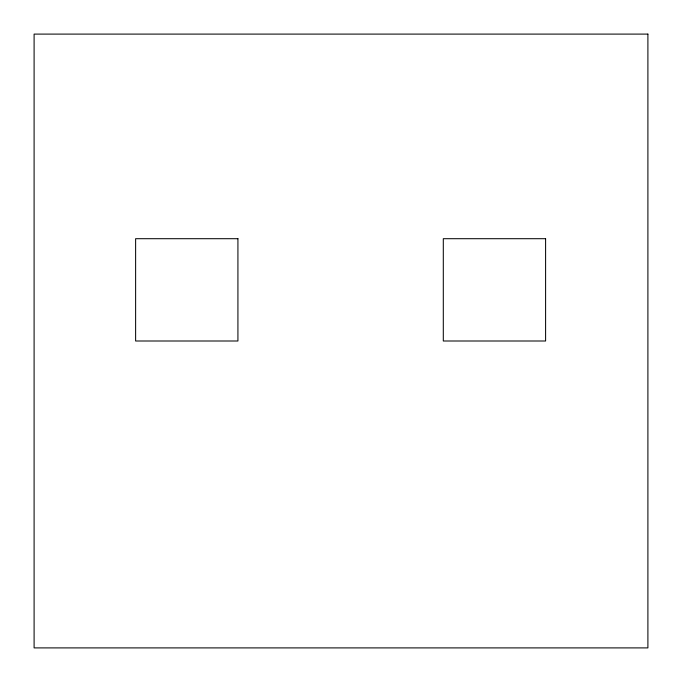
<?xml version="1.0" encoding="UTF-8"?>
<svg xmlns="http://www.w3.org/2000/svg" width="682" height="682" viewBox="0 0 682 682"><rect width="100%" height="100%" fill="white"/><g stroke="black" fill="none" stroke-linecap="round" stroke-linejoin="round"><path stroke-width="1.02" d="M647.9 34.1L34.1 34.1L34.1 647.9L647.9 647.9L647.9 34.1M237.924 238.7L135.624 238.7L135.624 341L237.924 341L237.924 238.7M545.6 238.7L443.3 238.7L443.3 341L545.6 341L545.6 238.7"/></g></svg>
